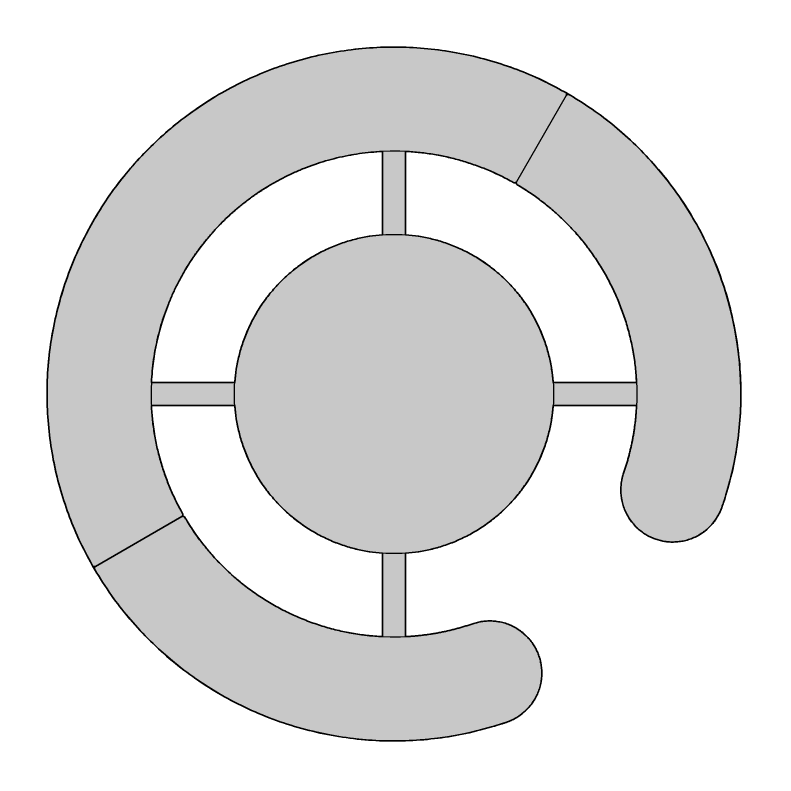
# Model space of a CAD drawing. Header units: millimetres. Extents: x -5 to 3526, y -1231 to 724.
# Drawn here: x 1881 to 3526, y -1157 to 487 of the extents above; entities that cross this region are included whole.
import ezdxf

# ---------------------------------------------------------------- set-up
doc = ezdxf.new("R2010")
doc.units = ezdxf.units.MM
doc.layers.add('Blocks', color=7, linetype='Continuous')
doc.layers.add('Blocks$Fill', color=7, linetype='Continuous', true_color=0xffffff)
doc.layers.add('Blocks$Inner', color=7, linetype='Continuous', lineweight=25, true_color=0x007f00)
doc.layers.add('Blocks$Outline', color=7, linetype='Continuous', lineweight=35, true_color=0xff3f3f)

# ---------------------------------------------------------------- blocks, each defined once
blk = doc.blocks.new('Picnic Table 150 Top')
at = {"layer": 'Blocks$Fill'}
h = blk.add_hatch(color=256, dxfattribs=at)
h.paths.add_polyline_path([(332.3, -391), (332.2, -391.1), (332.1, -391.1), (332, -391.2), (331.9, -391.2), (331.8, -391.3), (331.7, -391.3), (331.6, -391.4), (331.5, -391.4), (331.3, -391.4), (331.2, -391.5), (331.1, -391.5), (331, -391.5), (330.9, -391.6), (330.7, -391.6), (330.6, -391.6), (330.5, -391.6), (330.4, -391.6), (330.3, -391.6), (330.1, -391.7), (330, -391.7), (329.9, -391.7), (329.8, -391.7), (329.6, -391.7), (329.5, -391.6), (329.4, -391.6), (329.3, -391.6), (329.2, -391.6), (329, -391.6), (328.9, -391.6), (328.8, -391.5), (328.7, -391.5), (328.6, -391.5), (328.5, -391.5), (328.3, -391.4), (328.2, -391.4), (328.1, -391.3), (328, -391.3), (327.9, -391.2), (327.8, -391.2), (327.7, -391.1), (327.6, -391.1), (327.4, -391), (327.3, -391), (327.2, -390.9), (327.1, -390.8), (327, -390.8), (326.9, -390.7), (326.8, -390.6), (326.7, -390.5), (326.6, -390.5), (326.5, -390.4), (326.4, -390.3), (326.4, -390.2), (326.3, -390.1), (326.2, -390), (326.1, -389.9), (326, -389.8), (325.9, -389.7), (325.9, -389.6), (325.8, -389.5), (325.7, -389.4), (325.7, -389.3), (325.6, -389.2), (325.5, -389.1), (318.6, -376.7), (311.9, -364), (305.4, -351.1), (299.1, -338.1), (293, -324.8), (287.1, -311.4), (281.5, -297.7), (276.1, -283.9), (271, -269.9), (266.1, -255.7), (261.5, -241.4), (257.1, -226.9), (253, -212.3), (249.2, -197.5), (245.7, -182.7), (242.5, -167.6), (239.6, -152.5), (237, -137.3), (234.7, -121.9), (232.7, -106.5), (231.1, -91), (229.7, -75.4), (228.7, -59.8), (228, -44.1), (227.6, -28.4), (227.6, -12.6), (227.9, 3.1), (228.5, 18.9), (229.5, 34.7), (230.7, 50.4), (232.4, 66.2), (234.3, 81.9), (236.6, 97.5), (239.2, 113.1), (242.1, 128.7), (245.4, 144.1), (249, 159.5), (252.9, 174.8), (257.1, 190), (261.7, 205), (266.5, 220), (271.6, 234.8), (277.1, 249.4), (282.8, 263.9), (288.8, 278.3), (295.1, 292.5), (301.6, 306.5), (308.4, 320.3), (315.5, 333.9), (322.8, 347.4), (330.4, 360.6), (338.2, 373.6), (346.3, 386.4), (354.5, 399), (363, 411.4), (371.6, 423.5), (380.5, 435.4), (389.5, 447), (398.8, 458.5), (408.2, 469.6), (417.7, 480.6), (427.4, 491.2), (437.3, 501.7), (447.2, 511.8), (457.4, 521.8), (467.8, 531.7), (478.5, 541.4), (489.4, 550.9), (500.6, 560.3), (512, 569.5), (523.7, 578.6), (535.6, 587.4), (547.7, 596.1), (560.1, 604.6), (572.7, 612.8), (585.5, 620.8), (598.5, 628.6), (611.7, 636.2), (625.1, 643.5), (638.8, 650.6), (652.6, 657.4), (666.6, 664), (680.8, 670.3), (695.1, 676.3), (709.6, 682), (724.3, 687.4), (739.1, 692.6), (754, 697.4), (769.1, 701.9), (784.3, 706.2), (799.5, 710.1), (814.9, 713.7), (830.4, 716.9), (845.9, 719.9), (861.5, 722.5), (877.2, 724.8), (892.9, 726.7), (908.6, 728.3), (924.4, 729.6), (940.1, 730.6), (955.9, 731.2), (971.7, 731.5), (987.4, 731.4), (1003.2, 731.1), (1018.8, 730.4), (1034.5, 729.3), (1050.1, 728), (1065.6, 726.3), (1081, 724.3), (1096.3, 722), (1111.6, 719.4), (1126.7, 716.5), (1141.7, 713.3), (1156.6, 709.8), (1171.4, 706), (1186, 702), (1200.5, 697.6), (1214.8, 693), (1229, 688.1), (1243, 683), (1256.8, 677.6), (1270.4, 672), (1283.9, 666.1), (1297.1, 660), (1310.2, 653.7), (1323.1, 647.2), (1335.7, 640.4), (1348.2, 633.5), (1348.3, 633.5), (1348.4, 633.4), (1348.5, 633.3), (1348.6, 633.3), (1348.7, 633.2), (1348.8, 633.1), (1348.9, 633), (1349, 633), (1349.1, 632.9), (1349.2, 632.8), (1349.3, 632.7), (1349.4, 632.6), (1349.4, 632.5), (1349.5, 632.4), (1349.6, 632.3), (1349.7, 632.2), (1349.8, 632.1), (1349.8, 632), (1349.9, 631.9), (1350, 631.8), (1350, 631.7), (1350.1, 631.6), (1350.1, 631.5), (1350.2, 631.4), (1350.3, 631.3), (1350.3, 631.2), (1350.4, 631.1), (1350.4, 630.9), (1350.4, 630.8), (1350.5, 630.7), (1350.5, 630.6), (1350.6, 630.5), (1350.6, 630.4), (1350.6, 630.3), (1350.6, 630.1), (1350.7, 630), (1350.7, 629.9), (1350.7, 629.8), (1350.7, 629.7), (1350.7, 629.5), (1350.7, 629.4), (1350.7, 629.3), (1350.7, 629.2), (1350.7, 629.1), (1350.7, 628.9), (1350.7, 628.8), (1350.7, 628.7), (1350.7, 628.6), (1350.7, 628.4), (1350.7, 628.3), (1350.6, 628.2), (1350.6, 628.1), (1350.6, 628), (1350.5, 627.8), (1350.5, 627.7), (1350.5, 627.6), (1350.4, 627.5), (1350.4, 627.4), (1350.3, 627.3), (1350.3, 627.2), (1350.2, 627), (1350.2, 626.9), (1350.1, 626.8), (1350.1, 626.7), (1350.1, 626.8), (1350.2, 626.9), (1350.3, 627), (1350.3, 627.1), (1350.4, 627.2), (1350.5, 627.3), (1350.6, 627.4), (1350.7, 627.5), (1350.7, 627.6), (1350.8, 627.7), (1350.9, 627.8), (1351, 627.8), (1351.1, 627.9), (1351.2, 628), (1351.3, 628.1), (1351.4, 628.2), (1351.5, 628.2), (1351.6, 628.3), (1351.7, 628.4), (1351.8, 628.4), (1351.9, 628.5), (1352, 628.6), (1352.1, 628.6), (1352.2, 628.7), (1352.3, 628.7), (1352.4, 628.8), (1352.5, 628.8), (1352.7, 628.9), (1352.8, 628.9), (1352.9, 628.9), (1353, 629), (1353.1, 629), (1353.2, 629), (1353.3, 629.1), (1353.5, 629.1), (1353.6, 629.1), (1353.7, 629.1), (1353.8, 629.1), (1353.9, 629.2), (1354.1, 629.2), (1354.2, 629.2), (1354.3, 629.2), (1354.4, 629.2), (1354.6, 629.2), (1354.7, 629.2), (1354.8, 629.2), (1354.9, 629.1), (1355.1, 629.1), (1355.2, 629.1), (1355.3, 629.1), (1355.4, 629.1), (1355.6, 629), (1355.7, 629), (1355.8, 629), (1355.9, 628.9), (1356, 628.9), (1356.1, 628.9), (1356.3, 628.8), (1356.4, 628.8), (1356.5, 628.7), (1356.6, 628.7), (1356.7, 628.6), (1356.8, 628.5), (1356.9, 628.5), (1369.7, 620.8), (1382.4, 612.9), (1395, 604.6), (1407.6, 596), (1420, 587.1), (1432.3, 577.9), (1444.6, 568.4), (1456.6, 558.5), (1468.6, 548.4), (1480.4, 538), (1492, 527.2), (1503.5, 516.2), (1514.7, 504.9), (1525.8, 493.3), (1536.7, 481.4), (1547.4, 469.2), (1557.8, 456.7), (1568, 444), (1577.9, 431), (1587.6, 417.8), (1597.1, 404.3), (1606.2, 390.5), (1615.1, 376.5), (1623.7, 362.4), (1631.9, 347.9), (1639.9, 333.3), (1647.6, 318.5), (1654.9, 303.5), (1661.9, 288.3), (1668.6, 273), (1674.9, 257.5), (1680.9, 241.9), (1686.5, 226.1), (1691.8, 210.3), (1696.7, 194.3), (1701.3, 178.2), (1705.5, 162), (1709.3, 145.8), (1712.8, 129.5), (1715.9, 113.2), (1718.6, 96.8), (1721, 80.5), (1723, 64.1), (1724.6, 47.7), (1725.9, 31.3), (1726.8, 15), (1727.4, -1.3), (1727.6, -17.6), (1727.4, -33.8), (1726.9, -49.9), (1726.1, -65.9), (1724.9, -81.8), (1723.4, -97.7), (1721.5, -113.4), (1719.4, -129), (1716.9, -144.5), (1714.1, -159.8), (1711.1, -175), (1707.7, -190), (1704.1, -204.8), (1700.1, -219.5), (1695.9, -234), (1691.5, -248.3), (1686.8, -262.5), (1685.9, -264.8), (1685.1, -267.2), (1684.1, -269.5), (1683.1, -271.9), (1682, -274.2), (1680.8, -276.6), (1679.6, -278.9), (1678.4, -281.2), (1677, -283.5), (1675.6, -285.8), (1674.2, -288.1), (1672.6, -290.4), (1671, -292.6), (1669.4, -294.8), (1667.7, -296.9), (1665.9, -299.1), (1664, -301.2), (1662.1, -303.3), (1660.1, -305.3), (1658.1, -307.3), (1656, -309.2), (1653.9, -311.1), (1651.7, -313), (1649.5, -314.8), (1647.2, -316.5), (1644.8, -318.2), (1642.4, -319.8), (1640, -321.4), (1637.5, -322.9), (1635, -324.3), (1632.4, -325.7), (1629.8, -327), (1627.2, -328.3), (1624.5, -329.4), (1621.8, -330.6), (1619.1, -331.6), (1616.3, -332.6), (1613.6, -333.4), (1610.8, -334.3), (1608, -335), (1605.2, -335.7), (1602.4, -336.3), (1599.6, -336.8), (1596.8, -337.3), (1594, -337.6), (1591.2, -337.9), (1588.4, -338.2), (1585.6, -338.3), (1582.8, -338.4), (1580, -338.5), (1577.3, -338.4), (1574.5, -338.3), (1571.8, -338.1), (1569.1, -337.9), (1566.5, -337.6), (1563.8, -337.2), (1561.2, -336.8), (1558.6, -336.3), (1556.1, -335.8), (1553.6, -335.2), (1551.1, -334.6), (1548.6, -333.9), (1546.2, -333.1), (1543.8, -332.4), (1541.5, -331.5), (1539.1, -330.6), (1536.8, -329.7), (1534.4, -328.7), (1532.1, -327.6), (1529.7, -326.4), (1527.4, -325.2), (1525.1, -323.9), (1522.8, -322.6), (1520.5, -321.2), (1518.2, -319.7), (1516, -318.2), (1513.7, -316.6), (1511.5, -315), (1509.4, -313.2), (1507.2, -311.4), (1505.1, -309.6), (1503.1, -307.7), (1501, -305.7), (1499.1, -303.7), (1497.1, -301.6), (1495.2, -299.5), (1493.4, -297.3), (1491.6, -295), (1489.8, -292.7), (1488.1, -290.4), (1486.5, -288), (1484.9, -285.5), (1483.4, -283.1), (1482, -280.5), (1480.6, -278), (1479.3, -275.4), (1478.1, -272.7), (1476.9, -270.1), (1475.8, -267.4), (1474.7, -264.7), (1473.8, -261.9), (1472.9, -259.2), (1472.1, -256.4), (1471.3, -253.6), (1470.6, -250.8), (1470, -248), (1469.5, -245.2), (1469.1, -242.4), (1468.7, -239.6), (1468.4, -236.8), (1468.2, -234), (1468, -231.2), (1467.9, -228.4), (1467.9, -225.6), (1467.9, -222.9), (1468, -220.1), (1468.2, -217.4), (1468.4, -214.7), (1468.7, -212), (1469.1, -209.4), (1469.5, -206.8), (1470, -204.2), (1470.5, -201.7), (1471.1, -199.1), (1471.7, -196.7), (1472.4, -194.2), (1473.2, -191.8), (1474, -189.4), (1479.5, -172.3), (1484.5, -154.9), (1486.8, -146), (1489, -137.1), (1491, -128), (1492.9, -118.9), (1494.6, -109.7), (1496.1, -100.4), (1497.5, -91.1), (1498.8, -81.7), (1499.8, -72.2), (1500.7, -62.7), (1501.4, -53.1), (1502, -43.5), (1321.7, -43.5), (1321.1, -50.6), (1320.3, -57.6), (1319.4, -64.8), (1318.4, -71.9), (1317.2, -79.1), (1315.8, -86.3), (1314.3, -93.5), (1312.6, -100.8), (1310.8, -108), (1308.7, -115.2), (1306.5, -122.5), (1304.2, -129.7), (1301.6, -136.9), (1298.9, -144.1), (1296, -151.2), (1293, -158.3), (1289.7, -165.4), (1286.3, -172.4), (1282.8, -179.4), (1279, -186.3), (1275.1, -193.1), (1271, -199.9), (1266.8, -206.6), (1262.4, -213.2), (1257.8, -219.8), (1253, -226.2), (1248.2, -232.5), (1243.1, -238.7), (1237.9, -244.8), (1232.6, -250.8), (1227.1, -256.7), (1221.5, -262.5), (1215.8, -268.1), (1209.9, -273.5), (1203.9, -278.9), (1197.8, -284.1), (1191.6, -289.1), (1185.3, -294), (1178.8, -298.7), (1172.3, -303.3), (1165.7, -307.7), (1159, -311.9), (1152.2, -316), (1145.4, -319.9), (1138.5, -323.7), (1131.5, -327.3), (1124.5, -330.7), (1117.4, -333.9), (1110.3, -337), (1103.1, -339.8), (1095.9, -342.6), (1088.7, -345.1), (1081.5, -347.5), (1074.3, -349.7), (1067.1, -351.7), (1059.8, -353.5), (1052.6, -355.2), (1045.4, -356.8), (1038.2, -358.1), (1031, -359.3), (1023.8, -360.4), (1016.7, -361.3), (1009.6, -362), (1002.6, -362.6), (1002.6, -542.9), (1012.2, -542.4), (1021.7, -541.6), (1031.2, -540.8), (1040.6, -539.7), (1050, -538.5), (1059.3, -537.1), (1068.6, -535.6), (1077.7, -533.9), (1086.8, -532), (1095.8, -530), (1113.6, -525.6), (1131, -520.6), (1148, -515.1), (1150.4, -514.3), (1152.8, -513.5), (1155.2, -512.8), (1157.7, -512.2), (1160.2, -511.6), (1162.8, -511.1), (1165.4, -510.6), (1168, -510.2), (1170.6, -509.8), (1173.3, -509.5), (1176, -509.3), (1178.7, -509.1), (1181.4, -509), (1184.2, -509), (1187, -509), (1189.8, -509.1), (1192.5, -509.2), (1195.4, -509.5), (1198.2, -509.8), (1201, -510.2), (1203.8, -510.6), (1206.6, -511.1), (1209.4, -511.7), (1212.2, -512.4), (1215, -513.2), (1217.8, -514), (1220.5, -514.9), (1223.3, -515.8), (1226, -516.9), (1228.7, -518), (1231.3, -519.2), (1234, -520.4), (1236.6, -521.7), (1239.1, -523.1), (1241.7, -524.5), (1244.1, -526), (1246.6, -527.6), (1249, -529.2), (1251.3, -530.9), (1253.6, -532.7), (1255.9, -534.5), (1258.1, -536.3), (1260.2, -538.2), (1262.3, -540.1), (1264.3, -542.1), (1266.3, -544.2), (1268.2, -546.2), (1270, -548.3), (1271.8, -550.5), (1273.6, -552.6), (1275.2, -554.8), (1276.8, -557.1), (1278.3, -559.3), (1279.8, -561.6), (1281.2, -563.9), (1282.5, -566.2), (1283.8, -568.5), (1285, -570.8), (1286.2, -573.2), (1287.2, -575.5), (1288.3, -577.9), (1289.2, -580.2), (1290.1, -582.6), (1291, -584.9), (1291.7, -587.3), (1292.5, -589.7), (1293.2, -592.2), (1293.8, -594.7), (1294.4, -597.2), (1294.9, -599.7), (1295.4, -602.3), (1295.8, -604.9), (1296.2, -607.6), (1296.5, -610.2), (1296.7, -612.9), (1296.9, -615.6), (1297, -618.4), (1297.1, -621.1), (1297, -623.9), (1296.9, -626.7), (1296.8, -629.5), (1296.5, -632.3), (1296.2, -635.1), (1295.9, -637.9), (1295.4, -640.7), (1294.9, -643.5), (1294.3, -646.3), (1293.6, -649.1), (1292.9, -651.9), (1292, -654.7), (1291.2, -657.4), (1290.2, -660.2), (1289.2, -662.9), (1288, -665.6), (1286.9, -668.3), (1285.6, -670.9), (1284.3, -673.5), (1282.9, -676), (1281.5, -678.6), (1280, -681.1), (1278.4, -683.5), (1276.8, -685.9), (1275.1, -688.2), (1273.4, -690.5), (1271.6, -692.8), (1269.7, -695), (1267.8, -697.1), (1265.9, -699.2), (1263.9, -701.2), (1261.9, -703.2), (1259.8, -705.1), (1257.7, -707), (1255.5, -708.8), (1253.4, -710.5), (1251.2, -712.1), (1248.9, -713.7), (1246.7, -715.3), (1244.4, -716.7), (1242.1, -718.1), (1239.8, -719.5), (1237.5, -720.7), (1235.2, -721.9), (1232.8, -723.1), (1230.5, -724.2), (1228.1, -725.2), (1225.8, -726.1), (1223.4, -727), (1221.1, -727.9), (1206.9, -732.6), (1192.6, -737), (1178.1, -741.2), (1163.4, -745.1), (1148.6, -748.8), (1133.6, -752.1), (1118.4, -755.2), (1103.1, -757.9), (1087.6, -760.4), (1072, -762.5), (1056.3, -764.4), (1040.5, -765.9), (1024.6, -767), (1008.5, -767.9), (992.4, -768.4), (976.3, -768.5), (960, -768.3), (943.7, -767.7), (927.4, -766.8), (911, -765.5), (894.7, -763.9), (878.3, -761.9), (861.9, -759.5), (845.6, -756.8), (829.2, -753.7), (813, -750.2), (796.7, -746.4), (780.6, -742.2), (764.5, -737.6), (748.6, -732.7), (732.7, -727.4), (716.9, -721.8), (701.3, -715.8), (685.8, -709.4), (670.5, -702.8), (655.4, -695.8), (640.4, -688.4), (625.6, -680.8), (611, -672.8), (596.6, -664.5), (582.4, -655.9), (568.4, -647.1), (554.7, -637.9), (541.2, -628.5), (527.9, -618.8), (515, -608.8), (502.2, -598.6), (489.8, -588.2), (477.6, -577.6), (465.7, -566.7), (454.1, -555.6), (442.8, -544.3), (431.8, -532.9), (421, -521.3), (410.6, -509.5), (400.5, -497.5), (390.7, -485.5), (381.2, -473.3), (372, -460.9), (363.1, -448.5), (354.5, -435.9), (346.2, -423.3), (338.2, -410.6), (330.6, -397.9), (330.5, -397.7), (330.5, -397.6), (330.4, -397.5), (330.4, -397.4), (330.3, -397.3), (330.3, -397.2), (330.2, -397.1), (330.2, -397), (330.1, -396.8), (330.1, -396.7), (330.1, -396.6), (330, -396.5), (330, -396.4), (330, -396.2), (330, -396.1), (329.9, -396), (329.9, -395.9), (329.9, -395.8), (329.9, -395.6), (329.9, -395.5), (329.9, -395.4), (329.9, -395.3), (329.9, -395.1), (329.9, -395), (329.9, -394.9), (329.9, -394.8), (329.9, -394.6), (330, -394.5), (330, -394.4), (330, -394.3), (330, -394.2), (330.1, -394), (330.1, -393.9), (330.1, -393.8), (330.2, -393.7), (330.2, -393.6), (330.2, -393.5), (330.3, -393.4), (330.3, -393.3), (330.4, -393.1), (330.4, -393), (330.5, -392.9), (330.6, -392.8), (330.6, -392.7), (330.7, -392.6), (330.8, -392.5), (330.8, -392.4), (330.9, -392.3), (331, -392.2), (331.1, -392.1), (331.1, -392), (331.2, -391.9), (331.3, -391.8), (331.4, -391.8), (331.5, -391.7), (331.6, -391.6), (331.7, -391.5), (331.7, -391.4), (331.8, -391.4), (331.9, -391.3), (332, -391.2), (332.1, -391.1), (332.2, -391.1)], flags=0)
h.paths.add_polyline_path([(1002.6, 325.6), (1009.6, 325), (1016.7, 324.3), (1023.8, 323.4), (1031, 322.3), (1038.2, 321.1), (1045.4, 319.8), (1052.6, 318.2), (1059.8, 316.5), (1067.1, 314.7), (1074.3, 312.7), (1081.5, 310.5), (1088.7, 308.1), (1095.9, 305.6), (1103.1, 302.8), (1110.3, 300), (1117.4, 296.9), (1124.5, 293.7), (1131.5, 290.3), (1138.5, 286.7), (1145.4, 282.9), (1152.2, 279), (1159, 274.9), (1165.7, 270.7), (1172.3, 266.3), (1178.8, 261.7), (1185.3, 257), (1191.6, 252.1), (1197.8, 247.1), (1203.9, 241.9), (1209.9, 236.5), (1215.8, 231.1), (1221.5, 225.5), (1227.1, 219.7), (1232.6, 213.8), (1237.9, 207.8), (1243.1, 201.7), (1248.2, 195.5), (1253, 189.2), (1257.8, 182.8), (1262.4, 176.2), (1266.8, 169.6), (1271, 162.9), (1275.1, 156.1), (1279, 149.3), (1282.8, 142.4), (1286.3, 135.4), (1289.7, 128.4), (1293, 121.3), (1296, 114.2), (1298.9, 107.1), (1301.6, 99.9), (1304.2, 92.7), (1306.5, 85.5), (1308.7, 78.2), (1310.8, 71), (1312.6, 63.8), (1314.3, 56.5), (1315.8, 49.3), (1317.2, 42.1), (1318.4, 34.9), (1319.4, 27.8), (1320.3, 20.6), (1321.1, 13.6), (1321.7, 6.5), (1502, 6.5), (1500.9, 22.9), (1499.4, 39.3), (1497.3, 55.7), (1494.7, 72), (1491.6, 88.4), (1487.9, 104.6), (1483.8, 120.8), (1479.1, 136.9), (1473.9, 152.8), (1468.1, 168.5), (1461.9, 184), (1455.2, 199.4), (1448.1, 214.5), (1440.4, 229.3), (1432.3, 243.8), (1423.8, 258.1), (1414.9, 272), (1405.5, 285.6), (1395.8, 298.8), (1385.7, 311.7), (1375.3, 324.2), (1364.6, 336.3), (1353.5, 347.9), (1342.2, 359.2), (1330.7, 370), (1318.9, 380.4), (1306.8, 390.4), (1294.6, 399.9), (1282.3, 409), (1269.7, 417.7), (1257.1, 425.9), (1244.3, 433.7), (1244.2, 433.7), (1244.2, 433.8), (1244.1, 433.8), (1244, 433.9), (1243.9, 434), (1243.8, 434), (1243.7, 434.1), (1243.6, 434.2), (1243.5, 434.3), (1243.4, 434.4), (1243.4, 434.4), (1243.3, 434.5), (1243.2, 434.6), (1243.1, 434.7), (1243, 434.8), (1243, 434.9), (1242.9, 435), (1242.8, 435.1), (1242.7, 435.2), (1242.7, 435.3), (1242.6, 435.4), (1242.5, 435.5), (1242.5, 435.6), (1242.4, 435.7), (1242.4, 435.8), (1242.3, 436), (1242.3, 436.1), (1242.2, 436.2), (1242.2, 436.3), (1242.1, 436.4), (1242.1, 436.5), (1242.1, 436.7), (1242, 436.8), (1242, 436.9), (1242, 437), (1241.9, 437.2), (1241.9, 437.3), (1241.9, 437.4), (1241.9, 437.5), (1241.9, 437.7), (1241.9, 437.8), (1241.9, 437.9), (1241.9, 438), (1241.9, 438.2), (1241.9, 438.3), (1241.9, 438.4), (1241.9, 438.5), (1241.9, 438.7), (1241.9, 438.8), (1242, 438.9), (1242, 439), (1242, 439.1), (1242.1, 439.3), (1242.1, 439.4), (1242.1, 439.5), (1242.2, 439.6), (1242.2, 439.7), (1242.2, 439.8), (1242.3, 439.9), (1242.3, 440), (1242.4, 440.1), (1242.4, 440.2), (1242.5, 440.3), (1242.5, 440.4), (1242.5, 440.3), (1242.4, 440.2), (1242.3, 440.1), (1242.3, 440.1), (1242.2, 440), (1242.1, 439.9), (1242.1, 439.8), (1242, 439.7), (1241.9, 439.6), (1241.8, 439.5), (1241.8, 439.4), (1241.7, 439.3), (1241.6, 439.3), (1241.5, 439.2), (1241.4, 439.1), (1241.3, 439), (1241.2, 439), (1241.1, 438.9), (1241, 438.8), (1240.9, 438.7), (1240.8, 438.7), (1240.7, 438.6), (1240.6, 438.6), (1240.5, 438.5), (1240.3, 438.4), (1240.2, 438.4), (1240.1, 438.3), (1240, 438.3), (1239.9, 438.3), (1239.8, 438.2), (1239.6, 438.2), (1239.5, 438.1), (1239.4, 438.1), (1239.3, 438.1), (1239.1, 438.1), (1239, 438), (1238.9, 438), (1238.8, 438), (1238.6, 438), (1238.5, 438), (1238.4, 438), (1238.3, 438), (1238.1, 438), (1238, 438), (1237.9, 438), (1237.8, 438), (1237.6, 438), (1237.5, 438), (1237.4, 438), (1237.3, 438.1), (1237.2, 438.1), (1237, 438.1), (1236.9, 438.1), (1236.8, 438.2), (1236.7, 438.2), (1236.6, 438.2), (1236.5, 438.3), (1236.4, 438.3), (1236.3, 438.4), (1236.2, 438.4), (1236.1, 438.5), (1236, 438.5), (1235.9, 438.6), (1235.8, 438.6), (1223, 445.6), (1210, 452.2), (1196.7, 458.6), (1183.1, 464.6), (1169.2, 470.3), (1155.1, 475.6), (1140.7, 480.5), (1126, 485.1), (1111.2, 489.2), (1096.1, 492.9), (1080.9, 496.2), (1065.5, 499.1), (1049.9, 501.5), (1034.2, 503.4), (1018.4, 504.9), (1002.6, 505.9)], flags=0)
h.paths.add_polyline_path([(633.5, 6.5), (634.1, 13.6), (634.8, 20.6), (635.7, 27.8), (636.7, 34.9), (637.9, 42.1), (639.3, 49.3), (640.8, 56.5), (642.5, 63.8), (644.4, 71), (646.4, 78.2), (648.6, 85.5), (651, 92.7), (653.5, 99.9), (656.2, 107.1), (659.1, 114.2), (662.2, 121.3), (665.4, 128.4), (668.8, 135.4), (672.4, 142.4), (676.1, 149.3), (680, 156.1), (684.1, 162.9), (688.4, 169.6), (692.8, 176.2), (697.3, 182.8), (702.1, 189.2), (707, 195.5), (712, 201.7), (717.2, 207.8), (722.5, 213.8), (728, 219.7), (733.6, 225.5), (739.4, 231.1), (745.2, 236.5), (751.2, 241.9), (757.3, 247.1), (763.5, 252.1), (769.9, 257), (776.3, 261.7), (782.8, 266.3), (789.4, 270.7), (796.1, 274.9), (802.9, 279), (809.8, 282.9), (816.7, 286.7), (823.6, 290.3), (830.7, 293.7), (837.7, 296.9), (844.9, 300), (852, 302.8), (859.2, 305.6), (866.4, 308.1), (873.6, 310.5), (880.8, 312.7), (888.1, 314.7), (895.3, 316.5), (902.5, 318.2), (909.7, 319.8), (917, 321.1), (924.1, 322.3), (931.3, 323.4), (938.4, 324.3), (945.5, 325), (952.6, 325.6), (952.6, 505.9), (940.1, 505.2), (927.7, 504.1), (915.2, 502.8), (902.9, 501.2), (890.5, 499.2), (878.2, 497), (866, 494.5), (853.8, 491.7), (841.8, 488.6), (829.8, 485.3), (817.9, 481.6), (806.2, 477.7), (794.5, 473.6), (783, 469.1), (771.7, 464.4), (760.4, 459.5), (749.4, 454.3), (738.5, 448.9), (727.8, 443.3), (717.2, 437.4), (706.8, 431.3), (696.7, 425), (686.7, 418.6), (676.9, 411.9), (667.3, 405), (658, 398), (648.8, 390.8), (639.9, 383.5), (631.2, 376), (622.7, 368.4), (614.4, 360.6), (606.3, 352.7), (598.5, 344.7), (590.7, 336.4), (583.1, 327.9), (575.6, 319.2), (568.2, 310.3), (561.1, 301.1), (554, 291.7), (547.2, 282.2), (540.5, 272.4), (534, 262.4), (527.7, 252.2), (521.7, 241.8), (515.8, 231.3), (510.2, 220.6), (504.7, 209.7), (499.6, 198.6), (494.6, 187.4), (489.9, 176), (485.5, 164.5), (481.3, 152.9), (477.4, 141.1), (473.8, 129.3), (470.4, 117.3), (467.4, 105.2), (464.6, 93.1), (462, 80.8), (459.8, 68.6), (457.9, 56.2), (456.3, 43.8), (454.9, 31.4), (453.9, 19), (453.2, 6.5)], flags=0)
h.paths.add_polyline_path([(952.6, -362.6), (945.5, -362), (938.4, -361.3), (931.3, -360.4), (924.1, -359.3), (917, -358.1), (909.7, -356.8), (902.5, -355.2), (895.3, -353.5), (888.1, -351.7), (880.8, -349.7), (873.6, -347.5), (866.4, -345.1), (859.2, -342.6), (852, -339.8), (844.9, -337), (837.7, -333.9), (830.7, -330.7), (823.6, -327.3), (816.7, -323.7), (809.8, -319.9), (802.9, -316), (796.1, -311.9), (789.4, -307.7), (782.8, -303.3), (776.3, -298.7), (769.9, -294), (763.5, -289.1), (757.3, -284.1), (751.2, -278.9), (745.2, -273.5), (739.4, -268.1), (733.6, -262.5), (728, -256.7), (722.5, -250.8), (717.2, -244.8), (712, -238.7), (707, -232.5), (702.1, -226.2), (697.3, -219.8), (692.8, -213.2), (688.4, -206.6), (684.1, -199.9), (680, -193.1), (676.1, -186.3), (672.4, -179.4), (668.8, -172.4), (665.4, -165.4), (662.2, -158.3), (659.1, -151.2), (656.2, -144.1), (653.5, -136.9), (651, -129.7), (648.6, -122.5), (646.4, -115.2), (644.4, -108), (642.5, -100.8), (640.8, -93.5), (639.3, -86.3), (637.9, -79.1), (636.7, -71.9), (635.7, -64.8), (634.8, -57.6), (634.1, -50.6), (633.5, -43.5), (453.2, -43.5), (454.2, -59.4), (455.6, -75.2), (457.6, -90.9), (460, -106.4), (462.8, -121.8), (466.1, -137.1), (469.9, -152.1), (474, -167), (478.5, -181.6), (483.5, -196), (488.8, -210.1), (494.5, -224), (500.5, -237.6), (506.8, -250.9), (513.5, -264), (520.4, -276.7), (520.5, -276.8), (520.5, -276.9), (520.6, -277), (520.6, -277.1), (520.7, -277.2), (520.7, -277.3), (520.8, -277.4), (520.8, -277.5), (520.9, -277.6), (520.9, -277.7), (520.9, -277.9), (520.9, -278), (521, -278.1), (521, -278.2), (521, -278.3), (521, -278.4), (521.1, -278.6), (521.1, -278.7), (521.1, -278.8), (521.1, -278.9), (521.1, -279.1), (521.1, -279.2), (521.1, -279.3), (521.1, -279.4), (521.1, -279.6), (521.1, -279.7), (521, -279.8), (521, -279.9), (521, -280.1), (521, -280.2), (521, -280.3), (520.9, -280.4), (520.9, -280.6), (520.9, -280.7), (520.8, -280.8), (520.8, -280.9), (520.7, -281), (520.7, -281.2), (520.6, -281.3), (520.6, -281.4), (520.5, -281.5), (520.4, -281.6), (520.4, -281.7), (520.3, -281.8), (520.2, -281.9), (520.2, -282), (520.1, -282.1), (520, -282.2), (520, -282.3), (519.9, -282.4), (519.8, -282.5), (519.7, -282.6), (519.6, -282.7), (519.5, -282.8), (519.5, -282.9), (519.4, -282.9), (519.3, -283), (519.2, -283.1), (519.1, -283.1), (519, -283.2), (518.9, -283.3), (518.8, -283.3), (518.7, -283.4), (518.6, -283.5), (518.7, -283.4), (518.8, -283.4), (518.9, -283.3), (519, -283.3), (519.1, -283.2), (519.2, -283.2), (519.4, -283.1), (519.5, -283.1), (519.6, -283.1), (519.7, -283), (519.8, -283), (519.9, -283), (520, -282.9), (520.2, -282.9), (520.3, -282.9), (520.4, -282.9), (520.5, -282.9), (520.6, -282.8), (520.8, -282.8), (520.9, -282.8), (521, -282.8), (521.1, -282.8), (521.3, -282.8), (521.4, -282.8), (521.5, -282.8), (521.6, -282.8), (521.8, -282.9), (521.9, -282.9), (522, -282.9), (522.1, -282.9), (522.3, -283), (522.4, -283), (522.5, -283), (522.6, -283.1), (522.8, -283.1), (522.9, -283.1), (523, -283.2), (523.1, -283.2), (523.2, -283.3), (523.3, -283.4), (523.5, -283.4), (523.6, -283.5), (523.7, -283.5), (523.8, -283.6), (523.9, -283.7), (524, -283.7), (524.1, -283.8), (524.2, -283.9), (524.3, -284), (524.4, -284), (524.5, -284.1), (524.5, -284.2), (524.6, -284.3), (524.7, -284.4), (524.8, -284.5), (524.9, -284.5), (524.9, -284.6), (525, -284.7), (525.1, -284.8), (525.2, -284.9), (525.2, -285), (525.3, -285.1), (525.3, -285.2), (525.4, -285.3), (533.2, -298), (541.4, -310.7), (550, -323.2), (559.1, -335.6), (568.7, -347.8), (578.6, -359.8), (589, -371.6), (599.9, -383.2), (611.1, -394.5), (622.8, -405.5), (634.9, -416.3), (647.4, -426.7), (660.3, -436.8), (673.5, -446.5), (687.1, -455.8), (701, -464.7), (715.2, -473.3), (729.8, -481.4), (744.6, -489), (759.7, -496.2), (775, -502.9), (790.6, -509.1), (806.3, -514.8), (822.2, -520), (838.3, -524.7), (854.4, -528.9), (870.7, -532.5), (887, -535.6), (903.4, -538.2), (919.8, -540.3), (936.2, -541.9), (952.6, -542.9)], flags=0)
at = {"layer": 'Blocks$Inner'}
for p, q in [((1350.1, 626.7), (1242.6, 440.5)), ((1350.1, 626.7), (1242.6, 440.5)), ((1350.1, 626.7), (1242.6, 440.5)), ((518.6, -283.5), (332.4, -391)), ((332.4, -391), (518.6, -283.5)), ((332.4, -391), (518.6, -283.5))]:
    blk.add_line(p, q, dxfattribs=at)
for points in [[(952.6, 325.6), (952.6, 505.9)], [(1002.6, 325.6), (1002.6, 505.9)], [(633.5, 6.5), (453.2, 6.5)], [(1321.7, 6.5), (1502, 6.5)], [(633.5, -43.5), (453.2, -43.5)], [(1321.7, -43.5), (1502, -43.5)], [(952.6, -362.6), (952.6, -542.9)], [(1002.6, -362.6), (1002.6, -542.9)]]:
    blk.add_lwpolyline(points, dxfattribs=at)
blk.add_circle((977.6, -18.5), 345, dxfattribs=at)
at = {"layer": 'Blocks$Inner', "extrusion": (0, 0, -1)}
for centre, radius, start, end in [((-977.6, -18.5), 750, 330.3845, 119.6155), ((-1345.7, 629.2), 5, 119.6155, 210), ((-1238.2, 443), 5, 210, 299.4595), ((-977.6, -18.5), 524.9, 120.5357, 199.0048), ((-516.1, -279.2), 5, 150.5405, 240), ((-521.1, -287.8), 5, 60, 149.4595), ((-329.9, -386.7), 5, 240, 330.3845), ((-334.9, -395.3), 5, 329.6155, 60), ((-977.6, -18.5), 750, 251.0564, 329.6144), ((-1184.5, -621.5), 112.5, 71.0538, 251.0538)]:
    blk.add_arc(centre, radius, start, end, dxfattribs=at)
at = {"layer": 'Blocks$Inner'}
for centre, radius, start, end in [((1354.4, 624.2), 5, 59.6155, 150), ((977.5, -18.5), 750, 341.0187, 59.6144), ((977.6, -18.5), 525, 60.5405, 209.4595), ((1246.9, 438), 5, 150, 239.4595), ((1580.4, -226), 112.5, 161.0538, 341.0538), ((977.6, -18.5), 525, 210.5405, 288.9462)]:
    blk.add_arc(centre, radius, start, end, dxfattribs=at)
at = {"layer": 'Blocks$Outline'}
for points in [[(952.6, 325.6), (952.6, 505.9)], [(1002.6, 505.9), (1002.6, 325.6)], [(453.2, 6.5), (633.5, 6.5)], [(1321.7, 6.5), (1502, 6.5)], [(633.5, -43.5), (453.2, -43.5)], [(1502, -43.5), (1321.7, -43.5)], [(952.6, -542.9), (952.6, -362.6)], [(1002.6, -362.6), (1002.6, -542.9)]]:
    blk.add_lwpolyline(points, dxfattribs=at)
for points, weights, knots in [([(332.3, -391), (330.6, -392), (328.6, -391.5), (326.6, -390.9), (325.5, -389.1), (43.1, 107.7), (447.2, 511.8), (851.3, 915.9), (1348.2, 633.5), (1350, 632.5), (1350.6, 630.5), (1351.1, 628.5), (1350.1, 626.7)], [0.997638611766, 0.924435576523, 1, 0.92323614123, 1, 0.795391708439, 1, 0.795391708439, 1, 0.92323614123, 1, 0.924435576523, 0.997638611766], [1595.223029, 1595.223029, 1595.223029, 1599.105177, 1599.105177, 1603.048947, 1603.048947, 2579.763056, 2579.763056, 3556.477165, 3556.477165, 3560.420935, 3560.420935, 3564.303083, 3564.303083, 3564.303083]), ([(1350.1, 626.7), (1351.1, 628.5), (1353.1, 629), (1355.1, 629.5), (1356.9, 628.5), (1886.4, 318), (1686.8, -262.5), (1650.3, -368.9), (1543.8, -332.4), (1437.4, -295.8), (1474, -189.4)], [0.997638947158, 0.924435403418, 1, 0.92323614123, 1, 0.773863749838, 1, 0.707106781187, 1, 0.707106781187, 1], [-1390.145185, -1390.145185, -1390.145185, -1386.263028, -1386.263028, -1382.319259, -1382.319259, -353.453662, -353.453662, -176.726831, -176.726831, 0, 0, 0]), ([(952.6, 505.9), (749.8, 496.2), (606.3, 352.7), (462.8, 209.2), (453.2, 6.5)], [0.899848210009, 0.884792241271, 1, 0.884792241271, 0.899848210009], [304.36067, 304.36067, 304.36067, 690.0773, 690.0773, 1075.793931, 1075.793931, 1075.793931]), ([(1242.5, 440.4), (1240, 436.2), (1235.8, 438.6), (1127.2, 500), (1002.6, 505.9)], [0.995510884257, 0.712696592445, 1, 0.925903566258, 0.905690491048], [0.060991, 0.060991, 0.060991, 7.806811, 7.806811, 255.88235, 255.88235, 255.88235]), ([(1502, 6.5), (1488.5, 289.6), (1244.3, 433.7), (1240.1, 436.2), (1242.5, 440.4)], [0.908307531953, 0.83859857383, 1, 0.71269631832, 0.995511423941], [-2127.742454, -2127.742454, -2127.742454, -1613.020415, -1613.020415, -1605.274588, -1605.274588, -1605.274588]), ([(453.2, -43.5), (459.1, -168.1), (520.4, -276.7), (522.9, -281), (518.6, -283.5)], [0.905690491048, 0.925903566258, 1, 0.712696592444, 0.995510884258], [1124.272251, 1124.272251, 1124.272251, 1372.34779, 1372.34779, 1380.09361, 1380.09361, 1380.09361]), ([(518.6, -283.5), (522.9, -281.1), (525.4, -285.3), (669.4, -529.4), (952.6, -542.9)], [0.995511425304, 0.712696317627, 1, 0.838737575295, 0.908546947041], [1604.781184, 1604.781184, 1604.781184, 1612.527011, 1612.527011, 2127.242934, 2127.242934, 2127.242934]), ([(1148, -515.1), (1254.4, -478.5), (1291, -584.9), (1327.5, -691.4), (1221.1, -727.9), (640.9, -927), (330.6, -397.9), (329.5, -396.1), (330.1, -394), (330.6, -392.1), (332.3, -391)], [1, 0.707106781187, 1, 0.707106781187, 1, 0.774072153674, 1, 0.92323614123, 1, 0.92443540319, 0.997638947599], [0, 0, 0, 176.726831, 176.726831, 353.453662, 353.453662, 1381.825855, 1381.825855, 1385.769624, 1385.769624, 1389.651781, 1389.651781, 1389.651781])]:
    blk.add_rational_spline(points, weights, degree=2, knots=knots, dxfattribs=at)
for points, weights in [([(633.5, 6.5), (655.1, 304), (952.6, 325.6)], [0.971886694279, 0.735220086908, 0.971886694279]), ([(1002.6, 325.6), (1300, 304), (1321.7, 6.5)], [0.971886692547, 0.735220087774, 0.971886694279]), ([(952.6, -362.6), (655.1, -341), (633.5, -43.5)], [0.971886694279, 0.735220087774, 0.971886692547]), ([(1321.7, -43.5), (1300, -341), (1002.6, -362.6)], [0.971886692547, 0.73522008864, 0.971886692547]), ([(1474, -189.4), (1498.4, -118.5), (1502, -43.5)], [1, 0.951513936661, 0.923884236123]), ([(1002.6, -542.9), (1077.3, -539.3), (1148, -515.1)], [0.924145379036, 0.95171449218, 1])]:
    blk.add_rational_spline(points, weights, degree=2, dxfattribs=at)

msp = doc.modelspace()

# ---------------------------------------------------------------- block references
at = {"layer": 'Blocks'}
msp.add_blockref('Picnic Table 150 Top', (1722.7, -312.9), dxfattribs=at)

doc.saveas('drawing.dxf')
